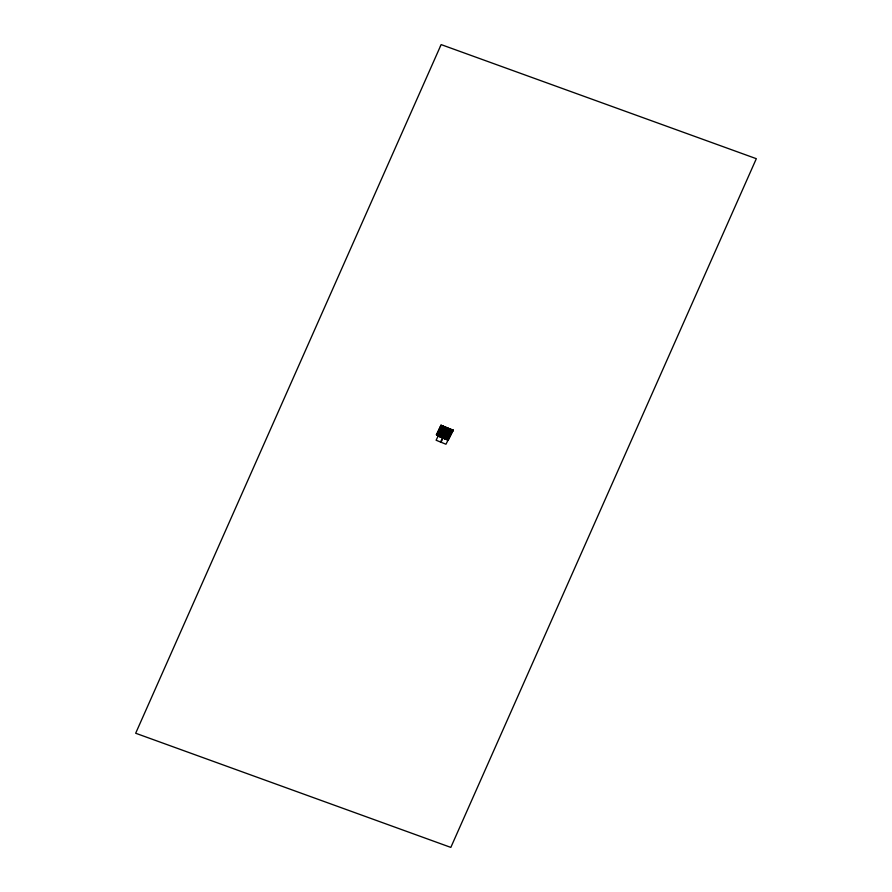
<?xml version="1.0" encoding="UTF-8"?>
<svg xmlns="http://www.w3.org/2000/svg" width="892" height="892" viewBox="0 0 892 892"><rect width="100%" height="100%" fill="white"/><g stroke="black" fill="none" stroke-linecap="round" stroke-linejoin="round"><path stroke-width="1.34" d="M440.247 436.3C435.642 435.084 452.356 441.54 444.205 437.872M436.4 434.716L438.083 435.697L436.4 434.716L441.049 425.149L443.134 426.566L438.831 435.43M436.612 435.106L441.049 425.149M437.872 435.307L442.521 425.74M453.114 430.167L448.208 440.18L438.128 436.088L442.889 426.008M452.991 430.301L442.978 426.175L436.11 440.235L445.955 444.227L448.118 440.024L438.05 435.954M447.817 440.001L438.307 435.63L439.31 435.608M439.533 435.508L441.752 431.817L439.912 435.586M442.32 431.884L440.291 436.043L442.622 432.107M442.365 432.007L440.67 436.11M444.506 427.603L442.822 431.65M440.882 436.288L442.911 432.129L444.773 432.888L442.744 437.047L440.882 436.288L442.911 432.129M445.108 427.814L443.168 431.828L445.331 427.915M441.295 436.456L443.324 432.297M443.447 432.029L445.465 427.87M441.428 436.522L443.458 432.364M445.599 427.937L443.96 432.185M441.841 436.69L443.87 432.531M443.993 432.263L446.011 428.104M441.953 436.723L443.982 432.564M440.525 442.019L442.543 437.883M445.052 432.687L447.059 428.528L448.408 429.074L446.39 433.233L445.041 432.676M444.974 433.066L443.101 437.08L443.636 437.292L445.554 433.367L445.019 433.144M441.027 442.22L443.045 438.083M447.148 428.662L445.219 432.642L445.766 432.865L447.706 428.885M445.732 433.3L443.703 437.459L445.855 433.322M445.833 433.01L447.851 428.84M447.996 428.896L446.368 433.111M446.357 433.088L448.297 429.108M444.249 437.66L446.268 433.501M444.394 437.727L446.413 433.568M444.807 437.905L446.825 433.735M446.959 433.479L448.977 429.32M444.941 437.961L446.959 433.802M447.082 433.545L449.111 429.375M447.003 434.047L445.164 437.861L447.383 434.159M447.505 433.713L449.523 429.543M447.661 433.735L449.668 429.565M447.862 433.612C449.044 428.115 452.367 429.42 448.732 433.969L447.862 433.612L448.732 433.969M446.535 438.496L448.464 434.527M450.828 430.033L448.81 434.203L446.535 433.311L448.565 429.152L450.828 430.055M448.732 434.705L449.691 435.173M449.412 433.512L450.181 433.902M450.192 432.007L450.103 432.676M450.962 430.401L451.285 429.643L452.5 430.535L452.155 431.249L451.876 430.736M451.363 429.777L451.017 430.49L452.5 430.535M450.137 433.3L450.661 432.854L450.304 433.545M451.564 430.156L451.218 430.869L450.939 430.357L451.91 430.78M447.639 439.02L448.353 437.481L447.751 437.236L447.037 438.786L447.639 439.02L448.375 437.515M449.267 435.575L449.167 436.21M449.836 434.973L449.378 434.304L449.824 434.95M450.817 429.308L450.226 430.535L452.567 431.483L453.158 430.256L448.074 440.102M453.158 430.256L442.856 425.986L443.134 426.566M441.261 425.54L442.978 426.264M452.946 430.379L443.38 426.51C443.737 429.141 437.102 435.341 438.953 435.608M449.278 433.791L450.047 434.181M447.438 433.545L449.155 429.465M443.993 432.72L444.606 432.977M440.191 431.918L444.807 433.791M442.086 436.645L442.7 436.902M438.485 435.274L440.035 435.898L442.019 431.795L441.284 431.505L439.243 436.155M446.747 428.506L444.818 432.486L444.171 432.196L446.134 428.26M440.458 46.128L135.673 733.246L450.828 847.4L756.327 158.687L441.139 44.6L440.458 46.128M443.48 427.101L441.484 431.204L442.164 431.483L444.16 427.38L443.48 427.101M443.525 427.201L441.73 431.115L443.525 427.201M444.461 427.458L442.443 431.628L444.461 427.458M445.052 427.703L443.034 431.862L444.852 432.609L446.87 428.45L445.052 427.703M444.941 432.977L442.923 437.136L445.621 438.24L447.639 434.07L444.941 432.977M447.806 434.181L445.81 438.318L446.613 438.641L448.62 434.504L447.806 434.181M448.576 435.452L448.509 436.099L448.576 435.452"/></g></svg>
